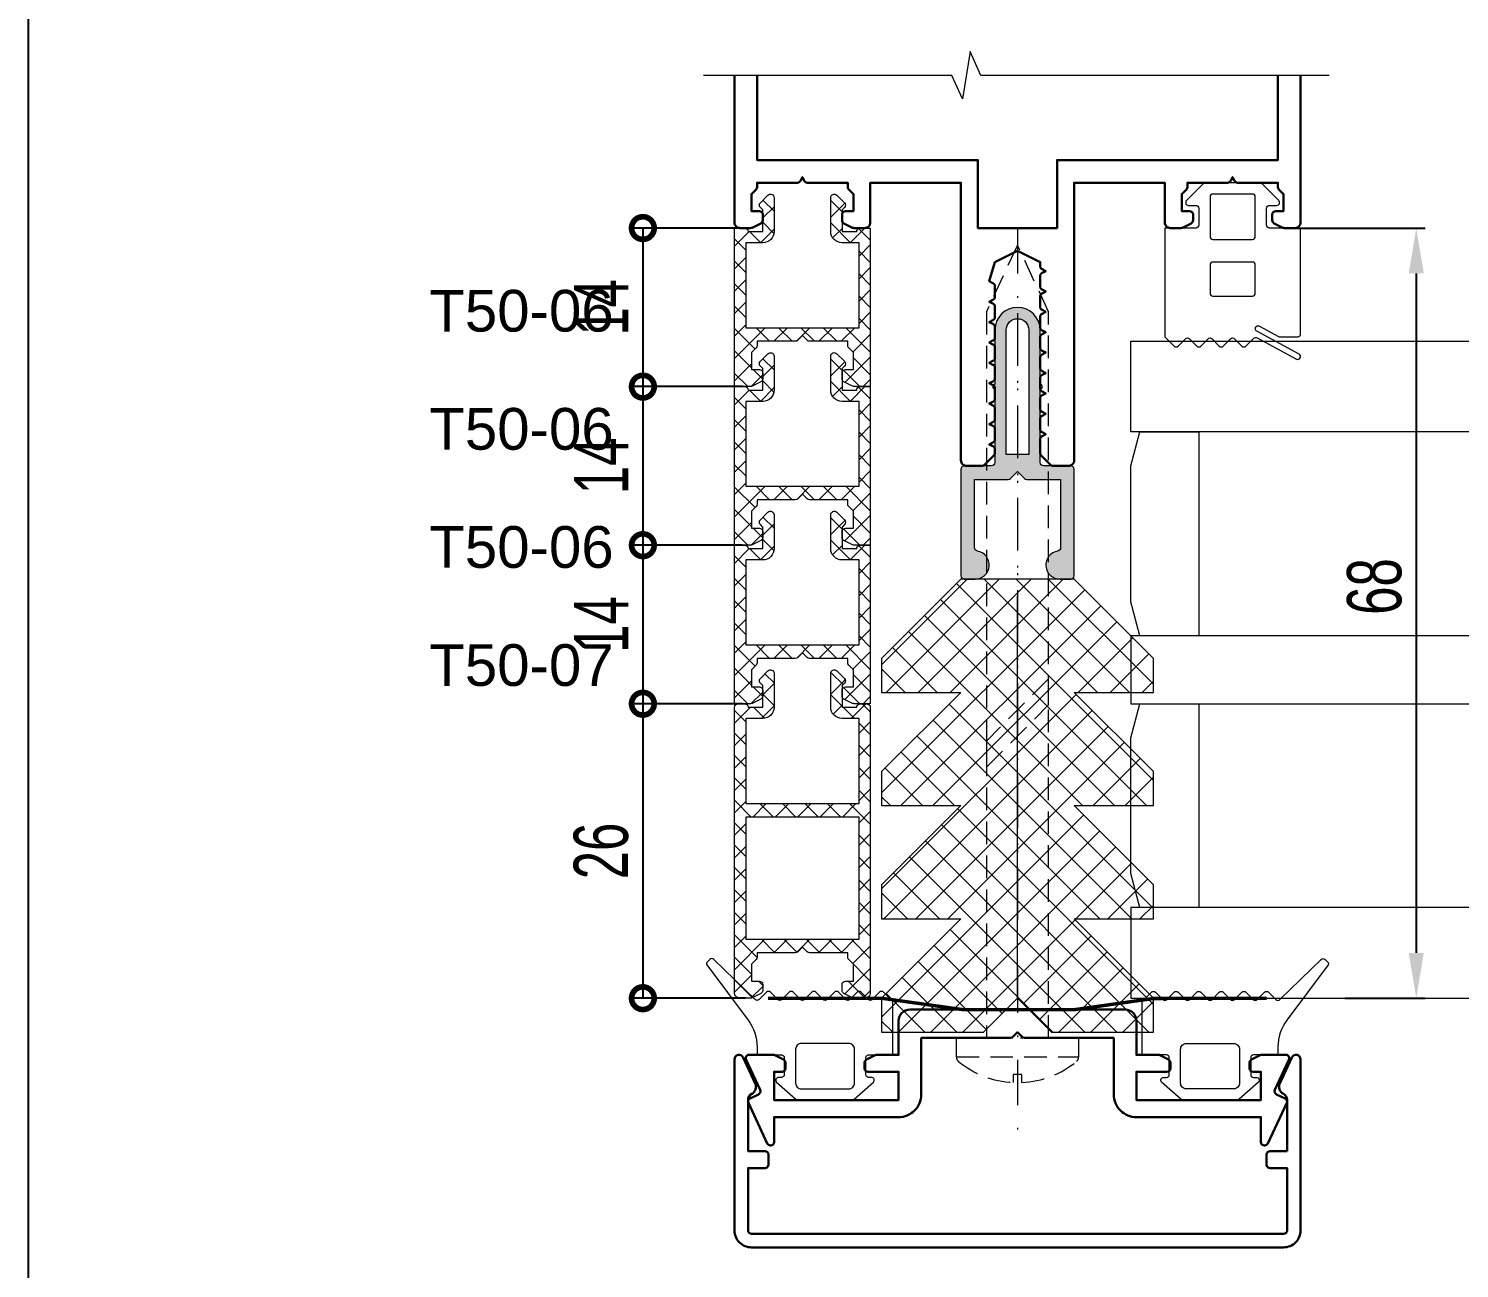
# Model space of a CAD drawing. Extents: x -37 to 8820, y -336 to 478.
# Drawn here: x 6320 to 6399, y 47.5 to 115.9 of the extents above; entities that cross this region are included whole.
import ezdxf

# ---------------------------------------------------------------- set-up
doc = ezdxf.new("R2010")
doc.units = 0
doc.header["$LTSCALE"] = 5
doc.linetypes.add('DASHDOT', pattern=[1, 0.5, -0.25, 0, -0.25])
doc.linetypes.add('HIDDEN', pattern=[0.375, 0.25, -0.125])
doc.layers.get('0').update_dxf_attribs({"linetype": 'CONTINUOUS', "lineweight": 30})
doc.layers.get('DEFPOINTS').update_dxf_attribs({"linetype": 'CONTINUOUS'})
for name, color, linetype, lineweight in [('1', 6, 'DASHDOT', 13), ('2', 3, 'HIDDEN', 13), ('Dimentions', 5, 'CONTINUOUS', 15), ('Glass', 5, 'CONTINUOUS', 20), ('Герлен', 7, 'CONTINUOUS', 60), ('Зигзаг', 1, 'CONTINUOUS', 15), ('Текстовый', 7, 'CONTINUOUS', 9), ('Уплотнители', 1, 'CONTINUOUS', 20), ('Штриховка', 1, 'CONTINUOUS', 5)]:
    doc.layers.add(name, color=color, linetype=linetype, lineweight=lineweight)
doc.layers.add('Скрытые', color=14, linetype='CONTINUOUS', plot=False)
doc.styles.add('3', font='RUSS.SHX', dxfattribs={"width": 0.7, "height": 3})
doc.styles.add('Каталожный', font='arial.ttf', dxfattribs={"height": 2.5})
doc.dimstyles.new('MX1_6', dxfattribs={"dimtxt": 3, "dimasz": 2.5, "dimexe": 0.5, "dimexo": 0, "dimgap": 0.8, "dimtad": 1, "dimlfac": 1.6, "dimdsep": 46, "dimtxsty": '3', "dimcen": 0, "dimclrd": 256, "dimclre": 256, "dimclrt": 256, "dimaunit": 1, "dimadec": 0, "dimazin": 0, "dimtfac": 1, "dimtmove": 0, "dimatfit": 1, "dimfxl": 1, "dimtvp": 1, "dimtolj": 1, "dimtzin": 0, "dimarcsym": 0})

# ---------------------------------------------------------------- blocks, each defined once
blk = doc.blocks.new('_DotSmall')
at = {"color": 0, "linetype": 'ByBlock', "const_width": 0.5}
blk.add_lwpolyline([(-0.0625, 0, 1), (0.0625, 0, 1)], format="xyb", close=True, dxfattribs=at)
blk = doc.blocks.new('*D169')
at = {"layer": 'DEFPOINTS', "color": 0, "linetype": 'Continuous', "transparency": 16777216}
for p in [(6359.337, 104.888), (6353.907, 96.138), (6359.408, 96.138)]:
    blk.add_point(p, dxfattribs=at)
at = {"layer": 'Dimentions', "linetype": 'Continuous', "lineweight": -2, "transparency": 16777216}
for p, q in [((6359.337, 104.888), (6353.407, 104.888)), ((6353.907, 104.888), (6353.907, 96.138)), ((6359.408, 96.138), (6353.407, 96.138))]:
    blk.add_line(p, q, dxfattribs=at)
at = {"layer": 'Dimentions', "linetype": 'Continuous', "lineweight": -2, "transparency": 16777216, "xscale": 2.5, "yscale": 2.5, "zscale": 2.5}
for p, rotation in [((6353.907, 104.888), 90), ((6353.907, 96.138), 270)]:
    blk.add_blockref('_DotSmall', p, dxfattribs=dict(at, rotation=rotation))
at = {"layer": 'Dimentions', "linetype": 'Continuous', "transparency": 16777216, "insert": (6351.607, 100.513), "char_height": 3, "attachment_point": 5, "rotation": 90, "style": '3'}
blk.add_mtext('\\A1;14', dxfattribs=at)
blk = doc.blocks.new('*D1169')
at = {"layer": 'DEFPOINTS', "color": 0, "transparency": 16777216}
for p in [(6389.609, 104.888), (6392.655, 62.388), (6396.595, 62.388)]:
    blk.add_point(p, dxfattribs=at)
at = {"layer": 'Dimentions', "lineweight": -2, "transparency": 16777216}
for p, q in [((6389.609, 104.888), (6397.095, 104.888)), ((6396.595, 102.388), (6396.595, 64.888)), ((6392.655, 62.388), (6397.095, 62.388))]:
    blk.add_line(p, q, dxfattribs=at)
at = {"layer": 'Dimentions', "transparency": 16777216}
for points in [[(6396.179, 102.388), (6397.012, 102.388), (6396.595, 104.888)], [(6396.179, 64.888), (6397.012, 64.888), (6396.595, 62.388)]]:
    blk.add_solid(points, dxfattribs=at)
at = {"layer": 'Dimentions', "transparency": 16777216, "insert": (6394.295, 85.107), "char_height": 3, "attachment_point": 5, "rotation": 90, "style": '3'}
blk.add_mtext('\\A1;68', dxfattribs=at)
blk = doc.blocks.new('*D1174')
at = {"layer": 'DEFPOINTS', "color": 0, "linetype": 'Continuous', "transparency": 16777216}
for p in [(6359.337, 96.138), (6353.907, 87.388), (6359.408, 87.388)]:
    blk.add_point(p, dxfattribs=at)
at = {"layer": 'Dimentions', "linetype": 'Continuous', "lineweight": -2, "transparency": 16777216}
for p, q in [((6359.337, 96.138), (6353.407, 96.138)), ((6353.907, 96.138), (6353.907, 87.388)), ((6359.408, 87.388), (6353.407, 87.388))]:
    blk.add_line(p, q, dxfattribs=at)
at = {"layer": 'Dimentions', "linetype": 'Continuous', "lineweight": -2, "transparency": 16777216, "xscale": 2.5, "yscale": 2.5, "zscale": 2.5}
for p, rotation in [((6353.907, 96.138), 90), ((6353.907, 87.388), 270)]:
    blk.add_blockref('_DotSmall', p, dxfattribs=dict(at, rotation=rotation))
at = {"layer": 'Dimentions', "linetype": 'Continuous', "transparency": 16777216, "insert": (6351.607, 91.763), "char_height": 3, "attachment_point": 5, "rotation": 90, "style": '3'}
blk.add_mtext('\\A1;14', dxfattribs=at)
blk = doc.blocks.new('*D1175')
at = {"layer": 'DEFPOINTS', "color": 0, "linetype": 'Continuous', "transparency": 16777216}
for p in [(6359.337, 87.388), (6353.907, 78.638), (6359.408, 78.638)]:
    blk.add_point(p, dxfattribs=at)
at = {"layer": 'Dimentions', "linetype": 'Continuous', "lineweight": -2, "transparency": 16777216}
for p, q in [((6359.337, 87.388), (6353.407, 87.388)), ((6353.907, 87.388), (6353.907, 78.638)), ((6359.408, 78.638), (6353.407, 78.638))]:
    blk.add_line(p, q, dxfattribs=at)
at = {"layer": 'Dimentions', "linetype": 'Continuous', "lineweight": -2, "transparency": 16777216, "xscale": 2.5, "yscale": 2.5, "zscale": 2.5}
for p, rotation in [((6353.907, 87.388), 90), ((6353.907, 78.638), 270)]:
    blk.add_blockref('_DotSmall', p, dxfattribs=dict(at, rotation=rotation))
at = {"layer": 'Dimentions', "linetype": 'Continuous', "transparency": 16777216, "insert": (6351.607, 83.013), "char_height": 3, "attachment_point": 5, "rotation": 90, "style": '3'}
blk.add_mtext('\\A1;14', dxfattribs=at)
blk = doc.blocks.new('*D1176')
at = {"layer": 'DEFPOINTS', "color": 0, "linetype": 'Continuous', "transparency": 16777216}
for p in [(6359.337, 78.638), (6353.907, 62.388), (6359.564, 62.388)]:
    blk.add_point(p, dxfattribs=at)
at = {"layer": 'Dimentions', "linetype": 'Continuous', "lineweight": -2, "transparency": 16777216}
for p, q in [((6359.337, 78.638), (6353.407, 78.638)), ((6353.907, 78.638), (6353.907, 62.388)), ((6359.564, 62.388), (6353.407, 62.388))]:
    blk.add_line(p, q, dxfattribs=at)
at = {"layer": 'Dimentions', "linetype": 'Continuous', "lineweight": -2, "transparency": 16777216, "xscale": 2.5, "yscale": 2.5, "zscale": 2.5}
for p, rotation in [((6353.907, 78.638), 90), ((6353.907, 62.388), 270)]:
    blk.add_blockref('_DotSmall', p, dxfattribs=dict(at, rotation=rotation))
at = {"layer": 'Dimentions', "linetype": 'Continuous', "transparency": 16777216, "insert": (6351.607, 70.513), "char_height": 3, "attachment_point": 5, "rotation": 90, "style": '3'}
blk.add_mtext('\\A1;26', dxfattribs=at)

msp = doc.modelspace()

# ---------------------------------------------------------------- hatches: boundary and pattern name
at = {"layer": 'Штриховка', "lineweight": 5}
h = msp.add_hatch(dxfattribs=at)
h.set_pattern_fill('ANSI37', color=256, scale=7, style=0)
h.set_pattern_definition([(45, (8756.0823, 7236.6728), (-0.61871843, 0.61871843), []), (135, (8756.0823, 7236.6728), (-0.61871843, -0.61871843), [])])
edge = h.paths.add_edge_path()
edge.add_line((6362.7115, 98.9504), (6362.454, 98.6928))
edge.add_arc((6362.3214, 98.8254), 0.1875, 270, 315, ccw=False)
edge.add_line((6362.3214, 98.6379), (6360.2115, 98.6379))
edge.add_line((6360.2115, 98.6379), (6360.2115, 98.4031))
edge.add_arc((6360.024, 98.4031), 0.1875, -45, 0, ccw=False)
edge.add_line((6360.1566, 98.2705), (6359.899, 98.0129))
edge.add_line((6359.899, 98.0129), (6359.899, 97.0754))
edge.add_line((6359.899, 97.0754), (6360.3365, 97.0754))
edge.add_arc((6360.3365, 96.8879), 0.1875, 0, 90, ccw=False)
edge.add_line((6360.524, 96.8879), (6360.524, 96.5663))
edge.add_arc((6360.3365, 96.5663), 0.1875, 296.565051, 360, ccw=False)
edge.add_line((6360.4204, 96.3986), (6359.9386, 96.1577))
edge.add_arc((6359.8548, 96.3254), 0.1875, 270, 296.565051, ccw=False)
edge.add_line((6359.8548, 96.1379), (6358.9615, 96.1379))
edge.add_line((6358.9615, 96.1379), (6358.9615, 104.8879))
edge.add_line((6358.9615, 104.8879), (6359.524, 104.8879))
edge.add_arc((6359.524, 104.7004), 0.1875, 0, 90, ccw=False)
edge.add_line((6359.7115, 104.7004), (6360.524, 104.7004))
edge.add_line((6360.524, 104.7004), (6360.524, 105.8879))
edge.add_line((6360.524, 105.8879), (6360.3915, 106.0205))
edge.add_arc((6360.524, 106.1531), 0.1875, 135, 225, ccw=False)
edge.add_line((6360.3915, 106.2857), (6360.8107, 106.7049))
edge.add_arc((6360.9508, 106.5647), 0.1982, 0, 135, ccw=False)
edge.add_line((6361.149, 106.5647), (6361.149, 104.7004))
edge.add_arc((6360.524, 104.7004), 0.625, -90, 0, ccw=False)
edge.add_line((6360.524, 104.0754), (6359.5865, 104.0754))
edge.add_line((6359.5865, 104.0754), (6359.5865, 99.3879))
edge.add_line((6359.5865, 99.3879), (6365.8365, 99.3879))
edge.add_line((6365.8365, 99.3879), (6365.8365, 104.0754))
edge.add_line((6365.8365, 104.0754), (6364.899, 104.0754))
edge.add_arc((6364.899, 104.7004), 0.625, 180, 270, ccw=False)
edge.add_line((6364.274, 104.7004), (6364.274, 106.5647))
edge.add_arc((6364.4723, 106.5647), 0.1982, 45, 180, ccw=False)
edge.add_line((6364.6124, 106.7049), (6365.0316, 106.2857))
edge.add_arc((6364.899, 106.1531), 0.1875, -45, 45, ccw=False)
edge.add_line((6365.0316, 106.0205), (6364.899, 105.8879))
edge.add_line((6364.899, 105.8879), (6364.899, 104.7004))
edge.add_line((6364.899, 104.7004), (6365.7115, 104.7004))
edge.add_arc((6365.899, 104.7004), 0.1875, 90, 180, ccw=False)
edge.add_line((6365.899, 104.8879), (6366.4615, 104.8879))
edge.add_line((6366.4615, 104.8879), (6366.4615, 96.1379))
edge.add_line((6366.4615, 96.1379), (6365.5683, 96.1379))
edge.add_arc((6365.5683, 96.3254), 0.1875, 243.434949, 270, ccw=False)
edge.add_line((6365.4845, 96.1577), (6365.0027, 96.3986))
edge.add_arc((6365.0865, 96.5663), 0.1875, 180, 243.434949, ccw=False)
edge.add_line((6364.899, 96.5663), (6364.899, 96.8879))
edge.add_arc((6365.0865, 96.8879), 0.1875, 90, 180, ccw=False)
edge.add_line((6365.0865, 97.0754), (6365.524, 97.0754))
edge.add_line((6365.524, 97.0754), (6365.524, 98.0129))
edge.add_line((6365.524, 98.0129), (6365.2665, 98.2705))
edge.add_arc((6365.399, 98.4031), 0.1875, 180, 225, ccw=False)
edge.add_line((6365.2115, 98.4031), (6365.2115, 98.6379))
edge.add_line((6365.2115, 98.6379), (6363.1017, 98.6379))
edge.add_arc((6363.1017, 98.8254), 0.1875, 225, 270, ccw=False)
edge.add_line((6362.9691, 98.6928), (6362.7115, 98.9504))
at = {"layer": 'Штриховка'}
h = msp.add_hatch(color=256, dxfattribs=at)
edge = h.paths.add_edge_path(flags=16)
edge.add_line((6373.9615, 92.3879), (6373.9615, 99.2629))
edge.add_arc((6374.5865, 99.2629), 0.625, 0, 180, ccw=False)
edge.add_line((6375.2115, 99.2629), (6375.2115, 92.3879))
edge.add_line((6375.2115, 92.3879), (6373.9615, 92.3879))
edge = h.paths.add_edge_path()
edge.add_arc((6376.9303, 86.2942), 0.7813, 99.281799, 270)
edge.add_line((6376.9303, 85.5129), (6377.524, 85.5129))
edge.add_arc((6377.524, 85.7004), 0.1875, 270, 360)
edge.add_line((6377.7115, 85.7004), (6377.7115, 91.5754))
edge.add_arc((6377.524, 91.5754), 0.1875, 0, 90)
edge.add_line((6377.524, 91.7629), (6376.024, 91.7629))
edge.add_arc((6376.024, 91.9504), 0.1875, 180, 270, ccw=False)
edge.add_line((6375.8365, 91.9504), (6375.8365, 96.0129))
edge.add_arc((6375.8365, 96.1379), 0.125, 270, 450)
edge.add_line((6375.8365, 96.2629), (6375.8365, 99.2629))
edge.add_arc((6374.5865, 99.2629), 1.25, 0, 180)
edge.add_line((6373.3365, 99.2629), (6373.3365, 96.2629))
edge.add_arc((6373.3365, 96.1379), 0.125, 90, 270)
edge.add_line((6373.3365, 96.0129), (6373.3365, 91.9504))
edge.add_arc((6373.149, 91.9504), 0.1875, -90, 0, ccw=False)
edge.add_line((6373.149, 91.7629), (6371.649, 91.7629))
edge.add_arc((6371.649, 91.5754), 0.1875, 90, 180)
edge.add_line((6371.4615, 91.5754), (6371.4615, 85.7004))
edge.add_arc((6371.649, 85.7004), 0.1875, 180, 270)
edge.add_line((6371.649, 85.5129), (6372.2428, 85.5129))
edge.add_arc((6372.2428, 86.2942), 0.7812, 270, 440.718201)
edge.add_arc((6372.399, 87.2502), 0.1875, 180, 260.718201, ccw=False)
edge.add_line((6372.2115, 87.2502), (6372.2115, 91.0129))
edge.add_line((6372.2115, 91.0129), (6374.0714, 91.0129))
edge.add_arc((6374.0714, 91.2004), 0.1875, 270, 315)
edge.add_line((6374.204, 91.0678), (6374.5865, 91.4504))
edge.add_line((6374.5865, 91.4504), (6374.9691, 91.0678))
edge.add_arc((6375.1017, 91.2004), 0.1875, 225, 270)
edge.add_line((6375.1017, 91.0129), (6376.9615, 91.0129))
edge.add_line((6376.9615, 91.0129), (6376.9615, 87.2502))
edge.add_arc((6376.774, 87.2502), 0.1875, 279.281799, 360, ccw=False)
at = {"layer": 'Штриховка', "lineweight": 5}
h = msp.add_hatch(dxfattribs=at)
h.set_pattern_fill('ANSI37', color=256, scale=7, style=0)
h.set_pattern_definition([(45, (8756.0823, 7227.9228), (-0.61871843, 0.61871843), []), (135, (8756.0823, 7227.9228), (-0.61871843, -0.61871843), [])])
edge = h.paths.add_edge_path()
edge.add_line((6362.7115, 90.2004), (6362.454, 89.9428))
edge.add_arc((6362.3214, 90.0754), 0.1875, 270, 315, ccw=False)
edge.add_line((6362.3214, 89.8879), (6360.2115, 89.8879))
edge.add_line((6360.2115, 89.8879), (6360.2115, 89.6531))
edge.add_arc((6360.024, 89.6531), 0.1875, -45, 0, ccw=False)
edge.add_line((6360.1566, 89.5205), (6359.899, 89.2629))
edge.add_line((6359.899, 89.2629), (6359.899, 88.3254))
edge.add_line((6359.899, 88.3254), (6360.3365, 88.3254))
edge.add_arc((6360.3365, 88.1379), 0.1875, 0, 90, ccw=False)
edge.add_line((6360.524, 88.1379), (6360.524, 87.8163))
edge.add_arc((6360.3365, 87.8163), 0.1875, 296.565051, 360, ccw=False)
edge.add_line((6360.4204, 87.6486), (6359.9386, 87.4077))
edge.add_arc((6359.8548, 87.5754), 0.1875, 270, 296.565051, ccw=False)
edge.add_line((6359.8548, 87.3879), (6358.9615, 87.3879))
edge.add_line((6358.9615, 87.3879), (6358.9615, 96.1379))
edge.add_line((6358.9615, 96.1379), (6359.524, 96.1379))
edge.add_arc((6359.524, 95.9504), 0.1875, 0, 90, ccw=False)
edge.add_line((6359.7115, 95.9504), (6360.524, 95.9504))
edge.add_line((6360.524, 95.9504), (6360.524, 97.1379))
edge.add_line((6360.524, 97.1379), (6360.3915, 97.2705))
edge.add_arc((6360.524, 97.4031), 0.1875, 135, 225, ccw=False)
edge.add_line((6360.3915, 97.5357), (6360.8107, 97.9549))
edge.add_arc((6360.9508, 97.8147), 0.1982, 0, 135, ccw=False)
edge.add_line((6361.149, 97.8147), (6361.149, 95.9504))
edge.add_arc((6360.524, 95.9504), 0.625, -90, 0, ccw=False)
edge.add_line((6360.524, 95.3254), (6359.5865, 95.3254))
edge.add_line((6359.5865, 95.3254), (6359.5865, 90.6379))
edge.add_line((6359.5865, 90.6379), (6365.8365, 90.6379))
edge.add_line((6365.8365, 90.6379), (6365.8365, 95.3254))
edge.add_line((6365.8365, 95.3254), (6364.899, 95.3254))
edge.add_arc((6364.899, 95.9504), 0.625, 180, 270, ccw=False)
edge.add_line((6364.274, 95.9504), (6364.274, 97.8147))
edge.add_arc((6364.4723, 97.8147), 0.1982, 45, 180, ccw=False)
edge.add_line((6364.6124, 97.9549), (6365.0316, 97.5357))
edge.add_arc((6364.899, 97.4031), 0.1875, -45, 45, ccw=False)
edge.add_line((6365.0316, 97.2705), (6364.899, 97.1379))
edge.add_line((6364.899, 97.1379), (6364.899, 95.9504))
edge.add_line((6364.899, 95.9504), (6365.7115, 95.9504))
edge.add_arc((6365.899, 95.9504), 0.1875, 90, 180, ccw=False)
edge.add_line((6365.899, 96.1379), (6366.4615, 96.1379))
edge.add_line((6366.4615, 96.1379), (6366.4615, 87.3879))
edge.add_line((6366.4615, 87.3879), (6365.5683, 87.3879))
edge.add_arc((6365.5683, 87.5754), 0.1875, 243.434949, 270, ccw=False)
edge.add_line((6365.4845, 87.4077), (6365.0027, 87.6486))
edge.add_arc((6365.0865, 87.8163), 0.1875, 180, 243.434949, ccw=False)
edge.add_line((6364.899, 87.8163), (6364.899, 88.1379))
edge.add_arc((6365.0865, 88.1379), 0.1875, 90, 180, ccw=False)
edge.add_line((6365.0865, 88.3254), (6365.524, 88.3254))
edge.add_line((6365.524, 88.3254), (6365.524, 89.2629))
edge.add_line((6365.524, 89.2629), (6365.2665, 89.5205))
edge.add_arc((6365.399, 89.6531), 0.1875, 180, 225, ccw=False)
edge.add_line((6365.2115, 89.6531), (6365.2115, 89.8879))
edge.add_line((6365.2115, 89.8879), (6363.1017, 89.8879))
edge.add_arc((6363.1017, 90.0754), 0.1875, 225, 270, ccw=False)
edge.add_line((6362.9691, 89.9428), (6362.7115, 90.2004))
h = msp.add_hatch(dxfattribs=at)
h.set_pattern_fill('ANSI37', color=256, scale=7, style=0)
h.set_pattern_definition([(45, (8756.0823, 7219.1728), (-0.61871843, 0.61871843), []), (135, (8756.0823, 7219.1728), (-0.61871843, -0.61871843), [])])
edge = h.paths.add_edge_path()
edge.add_line((6362.7115, 81.4504), (6362.454, 81.1928))
edge.add_arc((6362.3214, 81.3254), 0.1875, 270, 315, ccw=False)
edge.add_line((6362.3214, 81.1379), (6360.2115, 81.1379))
edge.add_line((6360.2115, 81.1379), (6360.2115, 80.9031))
edge.add_arc((6360.024, 80.9031), 0.1875, -45, 0, ccw=False)
edge.add_line((6360.1566, 80.7705), (6359.899, 80.5129))
edge.add_line((6359.899, 80.5129), (6359.899, 79.5754))
edge.add_line((6359.899, 79.5754), (6360.3365, 79.5754))
edge.add_arc((6360.3365, 79.3879), 0.1875, 0, 90, ccw=False)
edge.add_line((6360.524, 79.3879), (6360.524, 79.0663))
edge.add_arc((6360.3365, 79.0663), 0.1875, 296.565051, 360, ccw=False)
edge.add_line((6360.4204, 78.8986), (6359.9386, 78.6577))
edge.add_arc((6359.8548, 78.8254), 0.1875, 270, 296.565051, ccw=False)
edge.add_line((6359.8548, 78.6379), (6358.9615, 78.6379))
edge.add_line((6358.9615, 78.6379), (6358.9615, 87.3879))
edge.add_line((6358.9615, 87.3879), (6359.524, 87.3879))
edge.add_arc((6359.524, 87.2004), 0.1875, 0, 90, ccw=False)
edge.add_line((6359.7115, 87.2004), (6360.524, 87.2004))
edge.add_line((6360.524, 87.2004), (6360.524, 88.3879))
edge.add_line((6360.524, 88.3879), (6360.3915, 88.5205))
edge.add_arc((6360.524, 88.6531), 0.1875, 135, 225, ccw=False)
edge.add_line((6360.3915, 88.7857), (6360.8107, 89.2049))
edge.add_arc((6360.9508, 89.0647), 0.1982, 0, 135, ccw=False)
edge.add_line((6361.149, 89.0647), (6361.149, 87.2004))
edge.add_arc((6360.524, 87.2004), 0.625, -90, 0, ccw=False)
edge.add_line((6360.524, 86.5754), (6359.5865, 86.5754))
edge.add_line((6359.5865, 86.5754), (6359.5865, 81.8879))
edge.add_line((6359.5865, 81.8879), (6365.8365, 81.8879))
edge.add_line((6365.8365, 81.8879), (6365.8365, 86.5754))
edge.add_line((6365.8365, 86.5754), (6364.899, 86.5754))
edge.add_arc((6364.899, 87.2004), 0.625, 180, 270, ccw=False)
edge.add_line((6364.274, 87.2004), (6364.274, 89.0647))
edge.add_arc((6364.4723, 89.0647), 0.1982, 45, 180, ccw=False)
edge.add_line((6364.6124, 89.2049), (6365.0316, 88.7857))
edge.add_arc((6364.899, 88.6531), 0.1875, -45, 45, ccw=False)
edge.add_line((6365.0316, 88.5205), (6364.899, 88.3879))
edge.add_line((6364.899, 88.3879), (6364.899, 87.2004))
edge.add_line((6364.899, 87.2004), (6365.7115, 87.2004))
edge.add_arc((6365.899, 87.2004), 0.1875, 90, 180, ccw=False)
edge.add_line((6365.899, 87.3879), (6366.4615, 87.3879))
edge.add_line((6366.4615, 87.3879), (6366.4615, 78.6379))
edge.add_line((6366.4615, 78.6379), (6365.5683, 78.6379))
edge.add_arc((6365.5683, 78.8254), 0.1875, 243.434949, 270, ccw=False)
edge.add_line((6365.4845, 78.6577), (6365.0027, 78.8986))
edge.add_arc((6365.0865, 79.0663), 0.1875, 180, 243.434949, ccw=False)
edge.add_line((6364.899, 79.0663), (6364.899, 79.3879))
edge.add_arc((6365.0865, 79.3879), 0.1875, 90, 180, ccw=False)
edge.add_line((6365.0865, 79.5754), (6365.524, 79.5754))
edge.add_line((6365.524, 79.5754), (6365.524, 80.5129))
edge.add_line((6365.524, 80.5129), (6365.2665, 80.7705))
edge.add_arc((6365.399, 80.9031), 0.1875, 180, 225, ccw=False)
edge.add_line((6365.2115, 80.9031), (6365.2115, 81.1379))
edge.add_line((6365.2115, 81.1379), (6363.1017, 81.1379))
edge.add_arc((6363.1017, 81.3254), 0.1875, 225, 270, ccw=False)
edge.add_line((6362.9691, 81.1928), (6362.7115, 81.4504))
h = msp.add_hatch(dxfattribs=at)
h.set_pattern_fill('NET', color=256, scale=10, angle=45, style=0)
h.set_pattern_definition([(45, (1298.7875, 2772.9886), (-0.88388348, 0.88388348), []), (135, (1298.7875, 2772.9886), (-0.88388348, -0.88388348), [])])
h.paths.add_polyline_path([(6376.4615, 60.5158), (6382.0865, 60.5158), (6382.0865, 62.3908), (6377.7115, 66.7658), (6382.0865, 66.7658), (6382.0865, 68.6408), (6377.7115, 73.0158), (6382.0865, 73.0158), (6382.0865, 74.8908), (6377.7115, 79.2658), (6382.0865, 79.2658), (6382.0865, 81.1408), (6377.7115, 85.5158), (6371.4615, 85.5158), (6367.0865, 81.1408), (6367.0865, 79.2658), (6371.4615, 79.2658), (6367.0865, 74.8908), (6367.0865, 73.0158), (6371.4615, 73.0158), (6367.0865, 68.6408), (6367.0865, 66.7658), (6371.4615, 66.7658), (6367.0865, 62.3908), (6367.0865, 60.5158), (6372.7115, 60.5158), (6374.5865, 62.3908)])
h = msp.add_hatch(dxfattribs=at)
h.set_pattern_fill('ANSI37', color=256, scale=7, style=0)
h.set_pattern_definition([(45, (8733.3299, 7202.45486), (-0.61871843, 0.61871843), []), (135, (8733.3299, 7202.45486), (-0.61871843, -0.61871843), [])])
h.paths.add_polyline_path([(6365.8365, 72.3879), (6359.5865, 72.3879), (6359.5865, 65.6379), (6365.8365, 65.6379)], flags=16)
edge = h.paths.add_edge_path()
edge.add_line((6365.8365, 73.1379), (6365.8365, 77.8254))
edge.add_line((6365.8365, 77.8254), (6364.899, 77.8254))
edge.add_arc((6364.899, 78.4504), 0.625, 180, 270, ccw=False)
edge.add_line((6364.274, 78.4504), (6364.274, 80.3147))
edge.add_arc((6364.4723, 80.3147), 0.1982, 45, 180, ccw=False)
edge.add_line((6364.6124, 80.4549), (6365.0316, 80.0357))
edge.add_arc((6364.899, 79.9031), 0.1875, -45, 45, ccw=False)
edge.add_line((6365.0316, 79.7705), (6364.899, 79.6379))
edge.add_line((6364.899, 79.6379), (6364.899, 78.4504))
edge.add_line((6364.899, 78.4504), (6365.7115, 78.4504))
edge.add_arc((6365.899, 78.4504), 0.1875, 90, 180, ccw=False)
edge.add_line((6365.899, 78.6379), (6366.274, 78.6379))
edge.add_arc((6366.274, 78.4504), 0.1875, 0, 90, ccw=False)
edge.add_line((6366.4615, 78.4504), (6366.4615, 62.7004))
edge.add_arc((6366.149, 62.7004), 0.3125, -90, 0, ccw=False)
edge.add_line((6366.149, 62.3879), (6365.5683, 62.3879))
edge.add_arc((6365.5683, 62.5754), 0.1875, 243.434949, 270, ccw=False)
edge.add_line((6365.4845, 62.4077), (6365.0027, 62.6486))
edge.add_arc((6365.0865, 62.8163), 0.1875, 180, 243.434949, ccw=False)
edge.add_line((6364.899, 62.8163), (6364.899, 63.1379))
edge.add_arc((6365.0865, 63.1379), 0.1875, 90, 180, ccw=False)
edge.add_line((6365.0865, 63.3254), (6365.524, 63.3254))
edge.add_line((6365.524, 63.3254), (6365.524, 64.2629))
edge.add_line((6365.524, 64.2629), (6365.2665, 64.5205))
edge.add_arc((6365.399, 64.6531), 0.1875, 180, 225, ccw=False)
edge.add_line((6365.2115, 64.6531), (6365.2115, 64.8879))
edge.add_line((6365.2115, 64.8879), (6363.1017, 64.8879))
edge.add_arc((6363.1017, 65.0754), 0.1875, 225, 270, ccw=False)
edge.add_line((6362.9691, 64.9428), (6362.7115, 65.2004))
edge.add_line((6362.7115, 65.2004), (6362.454, 64.9428))
edge.add_arc((6362.3214, 65.0754), 0.1875, 270, 315, ccw=False)
edge.add_line((6362.3214, 64.8879), (6360.2115, 64.8879))
edge.add_line((6360.2115, 64.8879), (6360.2115, 64.6531))
edge.add_arc((6360.024, 64.6531), 0.1875, -45, 0, ccw=False)
edge.add_line((6360.1566, 64.5205), (6359.899, 64.2629))
edge.add_line((6359.899, 64.2629), (6359.899, 63.3254))
edge.add_line((6359.899, 63.3254), (6360.3365, 63.3254))
edge.add_arc((6360.3365, 63.1379), 0.1875, 0, 90, ccw=False)
edge.add_line((6360.524, 63.1379), (6360.524, 62.8163))
edge.add_arc((6360.3365, 62.8163), 0.1875, -63.434949, 0, ccw=False)
edge.add_line((6360.4204, 62.6486), (6359.9386, 62.4077))
edge.add_arc((6359.8548, 62.5754), 0.1875, 270, 296.565051, ccw=False)
edge.add_line((6359.8548, 62.3879), (6359.274, 62.3879))
edge.add_arc((6359.274, 62.7004), 0.3125, 180, 270, ccw=False)
edge.add_line((6358.9615, 62.7004), (6358.9615, 78.4504))
edge.add_arc((6359.149, 78.4504), 0.1875, 90, 180, ccw=False)
edge.add_line((6359.149, 78.6379), (6359.524, 78.6379))
edge.add_arc((6359.524, 78.4504), 0.1875, 0, 90, ccw=False)
edge.add_line((6359.7115, 78.4504), (6360.524, 78.4504))
edge.add_line((6360.524, 78.4504), (6360.524, 79.6379))
edge.add_line((6360.524, 79.6379), (6360.3915, 79.7705))
edge.add_arc((6360.524, 79.9031), 0.1875, 135, 225, ccw=False)
edge.add_line((6360.3915, 80.0357), (6360.8107, 80.4549))
edge.add_arc((6360.9508, 80.3147), 0.1982, 0, 135, ccw=False)
edge.add_line((6361.149, 80.3147), (6361.149, 78.4504))
edge.add_arc((6360.524, 78.4504), 0.625, -90, 0, ccw=False)
edge.add_line((6360.524, 77.8254), (6359.5865, 77.8254))
edge.add_line((6359.5865, 77.8254), (6359.5865, 73.1379))
edge.add_line((6359.5865, 73.1379), (6365.8365, 73.1379))

# ---------------------------------------------------------------- linework, layer by layer
msp.add_lwpolyline([(6358.9615, 113.315), (6358.9615, 105.2004, 0.4142136), (6359.274, 104.8879), (6359.8548, 104.8879, 0.1164338), (6359.9386, 104.9077), (6360.4204, 105.1486, 0.284079), (6360.524, 105.3163), (6360.524, 105.6379, 0.4142136), (6360.3365, 105.8254), (6359.899, 105.8254), (6359.899, 106.7629), (6360.1566, 107.0205, 0.1989124), (6360.2115, 107.1531), (6360.2115, 107.3879), (6362.4394, 107.3879, 0.284079), (6362.6071, 107.4916), (6362.7115, 107.7004), (6362.816, 107.4916, 0.284079), (6362.9837, 107.3879), (6365.2115, 107.3879), (6365.2115, 107.1531, 0.1989124), (6365.2665, 107.0205), (6365.524, 106.7629), (6365.524, 105.8254), (6365.0865, 105.8254, 0.4142136), (6364.899, 105.6379), (6364.899, 105.3163, 0.284079), (6365.0027, 105.1486), (6365.4845, 104.9077, 0.1164338), (6365.5683, 104.8879), (6366.149, 104.8879, 0.4142136), (6366.4615, 105.2004), (6366.4615, 107.3879), (6371.4615, 107.3879), (6371.4615, 92.0754, 0.4142136), (6371.774, 91.7629), (6372.6339, 91.7629, 0.1989124), (6372.7665, 91.8178), (6373.2816, 92.333, 0.1989124), (6373.3365, 92.4656), (6373.3365, 92.6783, 0.284079), (6373.2329, 92.846), (6373.024, 92.9504), (6373.2329, 93.0548, 0.284079), (6373.3365, 93.2225), (6373.3365, 93.8033, 0.284079), (6373.2329, 93.971), (6373.024, 94.0754), (6373.2329, 94.1798, 0.284079), (6373.3365, 94.3475), (6373.3365, 94.9283, 0.284079), (6373.2329, 95.096), (6373.024, 95.2004), (6373.2329, 95.3048, 0.284079), (6373.3365, 95.4725), (6373.3365, 96.0533, 0.284079), (6373.2329, 96.221), (6373.024, 96.3254), (6373.2329, 96.4298, 0.284079), (6373.3365, 96.5975), (6373.3365, 97.1783, 0.284079), (6373.2329, 97.346), (6373.024, 97.4504), (6373.2329, 97.5548, 0.284079), (6373.3365, 97.7225), (6373.3365, 98.3033, 0.284079), (6373.2329, 98.471), (6373.024, 98.5754), (6373.2329, 98.6798, 0.284079), (6373.3365, 98.8475), (6373.3365, 99.4283, 0.284079), (6373.2329, 99.596), (6373.024, 99.7004), (6373.2329, 99.8048, 0.284079), (6373.3365, 99.9725), (6373.3365, 100.5533, 0.284079), (6373.2329, 100.721), (6373.024, 100.8254), (6373.2329, 100.9298, 0.284079), (6373.3365, 101.0975), (6373.3365, 101.6783, 0.284079), (6373.2329, 101.846), (6373.024, 101.9504), (6373.3365, 103.0129), (6374.5865, 103.6379), (6375.8365, 103.0129), (6375.8365, 102.785, 0.284079), (6375.9402, 102.6173), (6376.149, 102.5129), (6375.9402, 102.4085, 0.284079), (6375.8365, 102.2408), (6375.8365, 101.66, 0.284079), (6375.9402, 101.4923), (6376.149, 101.3879), (6375.9402, 101.2835, 0.284079), (6375.8365, 101.1158), (6375.8365, 100.535, 0.284079), (6375.9402, 100.3673), (6376.149, 100.2629), (6375.9402, 100.1585, 0.284079), (6375.8365, 99.9908), (6375.8365, 99.41, 0.284079), (6375.9402, 99.2423), (6376.149, 99.1379), (6375.9402, 99.0335, 0.284079), (6375.8365, 98.8658), (6375.8365, 98.285, 0.284079), (6375.9402, 98.1173), (6376.149, 98.0129), (6375.9402, 97.9085, 0.284079), (6375.8365, 97.7408), (6375.8365, 97.16, 0.284079), (6375.9402, 96.9923), (6376.149, 96.8879), (6375.9402, 96.7835, 0.284079), (6375.8365, 96.6158), (6375.8365, 96.035, 0.284079), (6375.9402, 95.8673), (6376.149, 95.7629), (6375.9402, 95.6585, 0.284079), (6375.8365, 95.4908), (6375.8365, 94.91, 0.284079), (6375.9402, 94.7423), (6376.149, 94.6379), (6375.9402, 94.5335, 0.284079), (6375.8365, 94.3658), (6375.8365, 93.785, 0.284079), (6375.9402, 93.6173), (6376.149, 93.5129), (6375.9402, 93.4085, 0.284079), (6375.8365, 93.2408), (6375.8365, 92.4656, 0.1989124), (6375.8915, 92.333), (6376.4066, 91.8178, 0.1989124), (6376.5392, 91.7629), (6377.399, 91.7629, 0.4142136), (6377.7115, 92.0754), (6377.7115, 107.3879), (6382.7115, 107.3879), (6382.7115, 105.2004, 0.4142136), (6383.024, 104.8879), (6383.6048, 104.8879, 0.1164338), (6383.6886, 104.9077), (6384.1704, 105.1486, 0.284079), (6384.274, 105.3163), (6384.274, 105.6379, 0.4142136), (6384.0865, 105.8254), (6383.649, 105.8254), (6383.649, 106.7629), (6383.9066, 107.0205, 0.1989124), (6383.9615, 107.1531), (6383.9615, 107.3879), (6386.1894, 107.3879, 0.284079), (6386.3571, 107.4916), (6386.4615, 107.7004), (6386.566, 107.4916, 0.284079), (6386.7337, 107.3879), (6388.9615, 107.3879), (6388.9615, 107.1531, 0.1989124), (6389.0165, 107.0205), (6389.274, 106.7629), (6389.274, 105.8254), (6388.8365, 105.8254, 0.4142136), (6388.649, 105.6379), (6388.649, 105.3163, 0.284079), (6388.7527, 105.1486), (6389.2345, 104.9077, 0.1164338), (6389.3183, 104.8879), (6389.899, 104.8879, 0.4142136), (6390.2115, 105.2004), (6390.2115, 113.315)], format="xyb")
msp.add_lwpolyline([(6360.2115, 113.315), (6360.2115, 108.6379), (6372.399, 108.6379), (6372.399, 104.8879), (6376.774, 104.8879), (6376.774, 108.6379), (6388.9615, 108.6379), (6388.9615, 113.315)])
for points in [[(6359.7291, 56.609, -0.4142136), (6359.8198, 56.8582), (6360.2916, 57.0782, 0.4142136), (6360.3823, 57.3273), (6359.6041, 58.9962, -0.5486188), (6359.774, 59.2629), (6361.1048, 59.2629, -0.1164338), (6361.1886, 59.2431), (6361.6704, 59.0022, -0.284079), (6361.774, 58.8345), (6361.774, 58.5129, -0.4142136), (6361.5865, 58.3254), (6361.149, 58.3254), (6361.149, 56.7629), (6368.024, 56.7629), (6368.024, 58.3254), (6366.3365, 58.3254, -0.4142136), (6366.149, 58.5129), (6366.149, 58.8345, -0.284079), (6366.2527, 59.0022), (6366.7345, 59.2431, -0.1164338), (6366.8183, 59.2629), (6368.024, 59.2629), (6368.024, 61.1379, -0.4142136), (6368.649, 61.7629), (6380.524, 61.7629, -0.4142136), (6381.149, 61.1379), (6381.149, 59.2629), (6382.3548, 59.2629, -0.1164338), (6382.4386, 59.2431), (6382.9204, 59.0022, -0.284079), (6383.024, 58.8345), (6383.024, 58.5129, -0.4142136), (6382.8365, 58.3254), (6381.149, 58.3254), (6381.149, 56.7629), (6388.024, 56.7629), (6388.024, 58.3254), (6387.5865, 58.3254, -0.4142136), (6387.399, 58.5129), (6387.399, 58.8345, -0.284079), (6387.5027, 59.0022), (6387.9845, 59.2431, -0.1164338), (6388.0683, 59.2629), (6389.399, 59.2629, -0.5486188), (6389.569, 58.9962), (6388.7908, 57.3273, 0.4142136), (6388.8815, 57.0782), (6389.3533, 56.8582, -0.4142136), (6389.444, 56.609), (6388.4005, 54.3712, -0.2914734), (6388.2305, 54.2629), (6388.2115, 54.2629, -0.4142136), (6388.024, 54.4504), (6388.024, 55.8254), (6381.149, 55.8254, -0.4142136), (6379.899, 57.0754), (6379.899, 60.2004), (6374.9767, 60.2004, -0.1989124), (6374.8441, 60.2553), (6374.5865, 60.5129), (6374.329, 60.2553, -0.1989124), (6374.1964, 60.2004), (6369.274, 60.2004), (6369.274, 57.0754, -0.4142136), (6368.024, 55.8254), (6361.149, 55.8254), (6361.149, 54.4504, -0.4142136), (6360.9615, 54.2629), (6360.9426, 54.2629, -0.2914734), (6360.7726, 54.3712)], [(6389.4615, 53.9504), (6389.4615, 56.7762, 0.2797393), (6389.2596, 57.1089, -0.4015594), (6389.065, 57.6819), (6389.735, 59.1186, -0.8025849), (6390.2115, 59.0129), (6390.2115, 49.5754, -0.4142136), (6389.274, 48.6379), (6359.899, 48.6379, -0.4142136), (6358.9615, 49.5754), (6358.9615, 59.0129, -0.8025849), (6359.4381, 59.1186), (6360.1081, 57.6819, -0.4015594), (6359.9135, 57.1089, 0.2797393), (6359.7115, 56.7762), (6359.7115, 53.9504), (6360.649, 53.9504, -0.4142136), (6360.8365, 53.7629), (6360.8365, 53.2004, -0.4142136), (6360.649, 53.0129), (6359.7115, 53.0129), (6359.7115, 49.5754, 0.4142136), (6359.899, 49.3879), (6389.274, 49.3879, 0.4142136), (6389.4615, 49.5754), (6389.4615, 53.0129), (6388.524, 53.0129, -0.4142136), (6388.3365, 53.2004), (6388.3365, 53.7629, -0.4142136), (6388.524, 53.9504)]]:
    msp.add_lwpolyline(points, format="xyb", close=True)
at = {"layer": '1'}
for p, q in [((6374.5865, 104.8879), (6374.5865, 54.8879)), ((6374.5865, 100.2004), (6374.5865, 68.9504))]:
    msp.add_line(p, q, dxfattribs=at)
at = {"layer": '2'}
msp.add_line((6371.2116, 59.1444), (6377.9616, 59.1444), dxfattribs=at)
for points in [[(6376.3054, 60.2004), (6376.3054, 100.2645), (6374.5866, 103.9504), (6372.8679, 100.2645), (6372.8679, 60.2004)], [(6372.8679, 75.1413), (6376.3054, 78.5788), (6376.3054, 80.0111), (6372.8679, 76.5736)]]:
    msp.add_lwpolyline(points, close=True, dxfattribs=at)
msp.add_lwpolyline([(6374.341, 57.7376, -0.1618489), (6371.3253, 58.9033, -0.2238875), (6371.2116, 59.1444), (6371.2116, 60.2004), (6377.9616, 60.2004), (6377.9616, 59.1444, -0.2238875), (6377.848, 58.9033, -0.1618489), (6374.8323, 57.7376), (6374.8323, 58.1752), (6374.341, 58.1752)], format="xyb", close=True, dxfattribs=at)
at = {"layer": 'Glass'}
for points in [[(6422.0914, 93.6379), (6380.8365, 93.6379), (6380.8365, 98.6379), (6422.0914, 98.6379)], [(6381.3388, 93.6379), (6384.5864, 93.6379), (6384.5864, 82.3879), (6381.3388, 82.3879), (6380.8364, 84.2629), (6380.8364, 91.7629)], [(6422.0914, 82.3879), (6380.8364, 82.3879), (6380.8364, 78.6379), (6422.0914, 78.6379)], [(6381.3388, 78.6379), (6384.5864, 78.6379), (6384.5864, 67.3879), (6381.3388, 67.3879), (6380.8364, 69.2629), (6380.8364, 76.7629)], [(6422.0914, 67.3879), (6380.8365, 67.3879), (6380.8365, 62.3879), (6422.0914, 62.3879)]]:
    msp.add_lwpolyline(points, close=True, dxfattribs=at)
at = {"layer": 'Герлен', "ltscale": 2, "const_width": 0.1875}
msp.add_lwpolyline([(6360.8164, 62.3879), (6367.0865, 62.3879), (6371.5285, 61.7629), (6377.7785, 61.7629), (6382.0865, 62.3727), (6388.3337, 62.3879)], dxfattribs=at)
at = {"layer": 'Зигзаг'}
msp.add_lwpolyline([(6391.7924, 113.315), (6372.5621, 113.315), (6371.9812, 114.6329), (6371.5456, 112.0202), (6370.9631, 113.315), (6357.2443, 113.315)], dxfattribs=at)
at = {"layer": 'Скрытые', "linetype": 'Continuous'}
msp.add_lwpolyline([(6320, 10), (6320, 287), (6485, 287), (6485, 10)], close=True, dxfattribs=at)
at = {"layer": 'Уплотнители'}
msp.add_line((6374.5865, 62.3908), (6374.5865, 84.5783), dxfattribs=at)
for points in [[(6362.7115, 98.9504), (6362.454, 98.6928, -0.1989124), (6362.3214, 98.6379), (6360.2115, 98.6379), (6360.2115, 98.4031, -0.1989124), (6360.1566, 98.2705), (6359.899, 98.0129), (6359.899, 97.0754), (6360.3365, 97.0754, -0.4142136), (6360.524, 96.8879), (6360.524, 96.5663, -0.284079), (6360.4204, 96.3986), (6359.9386, 96.1577, -0.1164338), (6359.8548, 96.1379), (6358.9615, 96.1379), (6358.9615, 104.8879), (6359.524, 104.8879, -0.4142136), (6359.7115, 104.7004), (6360.524, 104.7004), (6360.524, 105.8879), (6360.3915, 106.0205, -0.4142136), (6360.3915, 106.2857), (6360.8107, 106.7049, -0.6681786), (6361.149, 106.5647), (6361.149, 104.7004, -0.4142136), (6360.524, 104.0754), (6359.5865, 104.0754), (6359.5865, 99.3879), (6365.8365, 99.3879), (6365.8365, 104.0754), (6364.899, 104.0754, -0.4142136), (6364.274, 104.7004), (6364.274, 106.5647, -0.6681786), (6364.6124, 106.7049), (6365.0316, 106.2857, -0.4142136), (6365.0316, 106.0205), (6364.899, 105.8879), (6364.899, 104.7004), (6365.7115, 104.7004, -0.4142136), (6365.899, 104.8879), (6366.4615, 104.8879), (6366.4615, 96.1379), (6365.5683, 96.1379, -0.1164338), (6365.4845, 96.1577), (6365.0027, 96.3986, -0.284079), (6364.899, 96.5663), (6364.899, 96.8879, -0.4142136), (6365.0865, 97.0754), (6365.524, 97.0754), (6365.524, 98.0129), (6365.2665, 98.2705, -0.1989124), (6365.2115, 98.4031), (6365.2115, 98.6379), (6363.1017, 98.6379, -0.1989124), (6362.9691, 98.6928), (6362.7115, 98.9504)], [(6362.7115, 90.2004), (6362.454, 89.9428, -0.1989124), (6362.3214, 89.8879), (6360.2115, 89.8879), (6360.2115, 89.6531, -0.1989124), (6360.1566, 89.5205), (6359.899, 89.2629), (6359.899, 88.3254), (6360.3365, 88.3254, -0.4142136), (6360.524, 88.1379), (6360.524, 87.8163, -0.284079), (6360.4204, 87.6486), (6359.9386, 87.4077, -0.1164338), (6359.8548, 87.3879), (6358.9615, 87.3879), (6358.9615, 96.1379), (6359.524, 96.1379, -0.4142136), (6359.7115, 95.9504), (6360.524, 95.9504), (6360.524, 97.1379), (6360.3915, 97.2705, -0.4142136), (6360.3915, 97.5357), (6360.8107, 97.9549, -0.6681786), (6361.149, 97.8147), (6361.149, 95.9504, -0.4142136), (6360.524, 95.3254), (6359.5865, 95.3254), (6359.5865, 90.6379), (6365.8365, 90.6379), (6365.8365, 95.3254), (6364.899, 95.3254, -0.4142136), (6364.274, 95.9504), (6364.274, 97.8147, -0.6681786), (6364.6124, 97.9549), (6365.0316, 97.5357, -0.4142136), (6365.0316, 97.2705), (6364.899, 97.1379), (6364.899, 95.9504), (6365.7115, 95.9504, -0.4142136), (6365.899, 96.1379), (6366.4615, 96.1379), (6366.4615, 87.3879), (6365.5683, 87.3879, -0.1164338), (6365.4845, 87.4077), (6365.0027, 87.6486, -0.284079), (6364.899, 87.8163), (6364.899, 88.1379, -0.4142136), (6365.0865, 88.3254), (6365.524, 88.3254), (6365.524, 89.2629), (6365.2665, 89.5205, -0.1989124), (6365.2115, 89.6531), (6365.2115, 89.8879), (6363.1017, 89.8879, -0.1989124), (6362.9691, 89.9428), (6362.7115, 90.2004)], [(6362.7115, 81.4504), (6362.454, 81.1928, -0.1989124), (6362.3214, 81.1379), (6360.2115, 81.1379), (6360.2115, 80.9031, -0.1989124), (6360.1566, 80.7705), (6359.899, 80.5129), (6359.899, 79.5754), (6360.3365, 79.5754, -0.4142136), (6360.524, 79.3879), (6360.524, 79.0663, -0.284079), (6360.4204, 78.8986), (6359.9386, 78.6577, -0.1164338), (6359.8548, 78.6379), (6358.9615, 78.6379), (6358.9615, 87.3879), (6359.524, 87.3879, -0.4142136), (6359.7115, 87.2004), (6360.524, 87.2004), (6360.524, 88.3879), (6360.3915, 88.5205, -0.4142136), (6360.3915, 88.7857), (6360.8107, 89.2049, -0.6681786), (6361.149, 89.0647), (6361.149, 87.2004, -0.4142136), (6360.524, 86.5754), (6359.5865, 86.5754), (6359.5865, 81.8879), (6365.8365, 81.8879), (6365.8365, 86.5754), (6364.899, 86.5754, -0.4142136), (6364.274, 87.2004), (6364.274, 89.0647, -0.6681786), (6364.6124, 89.2049), (6365.0316, 88.7857, -0.4142136), (6365.0316, 88.5205), (6364.899, 88.3879), (6364.899, 87.2004), (6365.7115, 87.2004, -0.4142136), (6365.899, 87.3879), (6366.4615, 87.3879), (6366.4615, 78.6379), (6365.5683, 78.6379, -0.1164338), (6365.4845, 78.6577), (6365.0027, 78.8986, -0.284079), (6364.899, 79.0663), (6364.899, 79.3879, -0.4142136), (6365.0865, 79.5754), (6365.524, 79.5754), (6365.524, 80.5129), (6365.2665, 80.7705, -0.1989124), (6365.2115, 80.9031), (6365.2115, 81.1379), (6363.1017, 81.1379, -0.1989124), (6362.9691, 81.1928), (6362.7115, 81.4504)]]:
    msp.add_lwpolyline(points, format="xyb", dxfattribs=at)
for points in [[(6387.9423, 99.4738), (6388.9874, 98.9068, 0.1249127), (6389.0619, 98.8879), (6390.0553, 98.8879, 0.4142136), (6390.2115, 99.0442), (6390.2115, 104.8879), (6388.4928, 104.8879, -0.4142136), (6388.3365, 105.0442), (6388.3365, 105.9817, -0.4142136), (6388.4928, 106.1379), (6388.899, 106.1379, 0.6685867), (6389.0094, 106.4048), (6388.0698, 107.3423, 0.1986192), (6387.9594, 107.3879), (6384.9637, 107.3879, 0.1986192), (6384.8533, 107.3423), (6383.9137, 106.4048, 0.6685867), (6384.024, 106.1379), (6384.4303, 106.1379, -0.4142136), (6384.5865, 105.9817), (6384.5865, 105.0442, -0.4142136), (6384.4303, 104.8879), (6382.7115, 104.8879), (6382.7115, 98.9526, 0.1989124), (6382.7573, 98.8421), (6383.2261, 98.3734, 0.4142136), (6383.447, 98.3734), (6383.8511, 98.7774, -0.4142136), (6384.072, 98.7774), (6384.4761, 98.3734, 0.4142136), (6384.697, 98.3734), (6385.1011, 98.7774, -0.4142136), (6385.322, 98.7774), (6385.7261, 98.3734, 0.4142136), (6385.947, 98.3734), (6386.3511, 98.7774, -0.4142136), (6386.572, 98.7774), (6386.9761, 98.3734, 0.4142136), (6387.197, 98.3734), (6387.6291, 98.8054, -0.3320761), (6387.8141, 98.8323), (6389.9808, 97.6568, 1), (6390.1298, 97.9315), (6387.7933, 99.1991, -1)], [(6387.5553, 106.7629), (6385.3678, 106.7629, 0.4142136), (6385.2115, 106.6067), (6385.2115, 104.4192, 0.4142136), (6385.3678, 104.2629), (6387.5553, 104.2629, 0.4142136), (6387.7115, 104.4192), (6387.7115, 106.6067, 0.4142136)], [(6387.5553, 103.0129), (6385.3678, 103.0129, 0.4142136), (6385.2115, 102.8567), (6385.2115, 101.2942, 0.4142136), (6385.3678, 101.1379), (6387.5553, 101.1379, 0.4142136), (6387.7115, 101.2942), (6387.7115, 102.8567, 0.4142136)], [(6376.8043, 87.0652, 0.9221128), (6376.9303, 85.5129), (6377.524, 85.5129, 0.4142136), (6377.7115, 85.7004), (6377.7115, 91.5754, 0.4142136), (6377.524, 91.7629), (6376.024, 91.7629, -0.4142136), (6375.8365, 91.9504), (6375.8365, 96.0129, 1), (6375.8365, 96.2629), (6375.8365, 99.2629, 1), (6373.3365, 99.2629), (6373.3365, 96.2629, 1), (6373.3365, 96.0129), (6373.3365, 91.9504, -0.4142136), (6373.149, 91.7629), (6371.649, 91.7629, 0.4142136), (6371.4615, 91.5754), (6371.4615, 85.7004, 0.4142136), (6371.649, 85.5129), (6372.2428, 85.5129, 0.9221128), (6372.3688, 87.0652, -0.3675232), (6372.2115, 87.2502), (6372.2115, 91.0129), (6374.0714, 91.0129, 0.1989124), (6374.204, 91.0678), (6374.5865, 91.4504), (6374.9691, 91.0678, 0.1989124), (6375.1017, 91.0129), (6376.9615, 91.0129), (6376.9615, 87.2502, -0.3675232)], [(6373.9615, 92.3879), (6373.9615, 99.2629, -1), (6375.2115, 99.2629), (6375.2115, 92.3879)], [(6365.8365, 73.1379), (6365.8365, 77.8254), (6364.899, 77.8254, -0.4142136), (6364.274, 78.4504), (6364.274, 80.3147, -0.6681786), (6364.6124, 80.4549), (6365.0316, 80.0357, -0.4142136), (6365.0316, 79.7705), (6364.899, 79.6379), (6364.899, 78.4504), (6365.7115, 78.4504, -0.4142136), (6365.899, 78.6379), (6366.274, 78.6379, -0.4142136), (6366.4615, 78.4504), (6366.4615, 62.7004, -0.4142136), (6366.149, 62.3879), (6365.5683, 62.3879, -0.1164338), (6365.4845, 62.4077), (6365.0027, 62.6486, -0.284079), (6364.899, 62.8163), (6364.899, 63.1379, -0.4142136), (6365.0865, 63.3254), (6365.524, 63.3254), (6365.524, 64.2629), (6365.2665, 64.5205, -0.1989124), (6365.2115, 64.6531), (6365.2115, 64.8879), (6363.1017, 64.8879, -0.1989124), (6362.9691, 64.9428), (6362.7115, 65.2004), (6362.454, 64.9428, -0.1989124), (6362.3214, 64.8879), (6360.2115, 64.8879), (6360.2115, 64.6531, -0.1989124), (6360.1566, 64.5205), (6359.899, 64.2629), (6359.899, 63.3254), (6360.3365, 63.3254, -0.4142136), (6360.524, 63.1379), (6360.524, 62.8163, -0.284079), (6360.4204, 62.6486), (6359.9386, 62.4077, -0.1164338), (6359.8548, 62.3879), (6359.274, 62.3879, -0.4142136), (6358.9615, 62.7004), (6358.9615, 78.4504, -0.4142136), (6359.149, 78.6379), (6359.524, 78.6379, -0.4142136), (6359.7115, 78.4504), (6360.524, 78.4504), (6360.524, 79.6379), (6360.3915, 79.7705, -0.4142136), (6360.3915, 80.0357), (6360.8107, 80.4549, -0.6681786), (6361.149, 80.3147), (6361.149, 78.4504, -0.4142136), (6360.524, 77.8254), (6359.5865, 77.8254), (6359.5865, 73.1379)], [(6366.3678, 58.0129, -0.4142136), (6366.2115, 58.1692), (6366.2115, 59.1067, -0.4142136), (6366.3678, 59.2629), (6367.7115, 59.2629), (6367.7115, 62.1509, 0.1989124), (6367.6749, 62.2392), (6367.197, 62.7171, 0.4142136), (6366.9761, 62.7171), (6366.572, 62.3131, -0.4142136), (6366.3511, 62.3131), (6365.947, 62.7171, 0.4142136), (6365.7261, 62.7171), (6365.322, 62.3131, -0.4142136), (6365.1011, 62.3131), (6364.697, 62.7171, 0.4142136), (6364.4761, 62.7171), (6364.072, 62.3131, -0.4142136), (6363.8511, 62.3131), (6363.447, 62.7171, 0.4142136), (6363.2261, 62.7171), (6362.822, 62.3131, -0.4142136), (6362.6011, 62.3131), (6362.197, 62.7171, 0.4142136), (6361.9761, 62.7171), (6361.572, 62.3131, -0.4142136), (6361.3511, 62.3131), (6360.947, 62.7171, 0.4142136), (6360.7261, 62.7171), (6360.322, 62.3131, -0.4142136), (6360.1011, 62.3131), (6357.822, 64.5274, 0.4142136), (6357.6011, 64.5274), (6357.4697, 64.3961, 0.2925382), (6357.4336, 64.2316), (6359.7144, 61.1784, -0.1617878), (6360.2115, 59.6822), (6360.2115, 59.2629), (6361.5553, 59.2629, -0.4142136), (6361.7115, 59.1067), (6361.7115, 58.1692, -0.4142136), (6361.5553, 58.0129), (6361.399, 58.0129, 0.6685867), (6361.2887, 57.7461), (6362.3533, 56.8086, 0.1986192), (6362.4637, 56.7629), (6365.4594, 56.7629, 0.1986192), (6365.5698, 56.8086), (6366.6344, 57.7461, 0.6685867), (6366.524, 58.0129)], [(6382.8053, 58.0129, 0.4142136), (6382.9615, 58.1692), (6382.9615, 59.1067, 0.4142136), (6382.8053, 59.2629), (6381.4615, 59.2629), (6381.4615, 62.1509, -0.1989124), (6381.4982, 62.2392), (6381.9761, 62.7171, -0.4142136), (6382.197, 62.7171), (6382.6011, 62.3131, 0.4142136), (6382.822, 62.3131), (6383.2261, 62.7171, -0.4142136), (6383.447, 62.7171), (6383.8511, 62.3131, 0.4142136), (6384.072, 62.3131), (6384.4761, 62.7171, -0.4142136), (6384.697, 62.7171), (6385.1011, 62.3131, 0.4142136), (6385.322, 62.3131), (6385.7261, 62.7171, -0.4142136), (6385.947, 62.7171), (6386.3511, 62.3131, 0.4142136), (6386.572, 62.3131), (6386.9761, 62.7171, -0.4142136), (6387.197, 62.7171), (6387.6011, 62.3131, 0.4142136), (6387.822, 62.3131), (6388.2261, 62.7171, -0.4142136), (6388.447, 62.7171), (6388.8511, 62.3131, 0.4142136), (6389.072, 62.3131), (6391.3511, 64.5274, -0.4142136), (6391.572, 64.5274), (6391.7034, 64.3961, -0.2925382), (6391.7395, 64.2316), (6389.4587, 61.1784, 0.1617878), (6388.9615, 59.6822), (6388.9615, 59.2629), (6387.6178, 59.2629, 0.4142136), (6387.4615, 59.1067), (6387.4615, 58.1692, 0.4142136), (6387.6178, 58.0129), (6387.774, 58.0129, -0.6685867), (6387.8844, 57.7461), (6386.8198, 56.8086, -0.1986192), (6386.7094, 56.7629), (6383.7137, 56.7629, -0.1986192), (6383.6033, 56.8086), (6382.5387, 57.7461, -0.6685867), (6382.649, 58.0129)], [(6362.649, 57.3879), (6365.274, 57.3879, 0.4142136), (6365.5865, 57.7004), (6365.5865, 59.5754, 0.4142136), (6365.274, 59.8879), (6362.649, 59.8879, 0.4142136), (6362.3365, 59.5754), (6362.3365, 57.7004, 0.4142136)], [(6386.524, 57.3879), (6383.899, 57.3879, -0.4142136), (6383.5865, 57.7004), (6383.5865, 59.5754, -0.4142136), (6383.899, 59.8879), (6386.524, 59.8879, -0.4142136), (6386.8365, 59.5754), (6386.8365, 57.7004, -0.4142136)]]:
    msp.add_lwpolyline(points, format="xyb", close=True, dxfattribs=at)
for points in [[(6376.4615, 60.5158), (6382.0865, 60.5158), (6382.0865, 62.3908), (6377.7115, 66.7658), (6382.0865, 66.7658), (6382.0865, 68.6408), (6377.7115, 73.0158), (6382.0865, 73.0158), (6382.0865, 74.8908), (6377.7115, 79.2658), (6382.0865, 79.2658), (6382.0865, 81.1408), (6377.7115, 85.5158), (6371.4615, 85.5158), (6367.0865, 81.1408), (6367.0865, 79.2658), (6371.4615, 79.2658), (6367.0865, 74.8908), (6367.0865, 73.0158), (6371.4615, 73.0158), (6367.0865, 68.6408), (6367.0865, 66.7658), (6371.4615, 66.7658), (6367.0865, 62.3908), (6367.0865, 60.5158), (6372.7115, 60.5158), (6374.5865, 62.3908)], [(6365.8365, 72.3879), (6359.5865, 72.3879), (6359.5865, 65.6379), (6365.8365, 65.6379)]]:
    msp.add_lwpolyline(points, close=True, dxfattribs=at)

# ---------------------------------------------------------------- texts
at = {"layer": 'Текстовый', "linetype": 'Continuous', "insert": (6335.5533, 101.4758), "char_height": 2.5, "width": 11.658895, "attachment_point": 1, "line_spacing_factor": 0.85, "style": 'Каталожный'}
msp.add_mtext('\\pxi-2,l2,r-2.0333,se1.0833,qr,t4;{\\H0.92x;Т50-06\\P\\PТ50-06\\P\\PТ50-06\\P\\PТ50-07}', dxfattribs=at)

# ---------------------------------------------------------------- dimensions: what is measured, and where the dimension line sits
at = {"layer": 'Dimentions', "linetype": 'Continuous'}
for base, p1, p2, picture, middle in [((6353.907, 96.1379), (6359.3365, 104.8879), (6359.4082, 96.1379), '*D169', (6351.607, 100.5129)), ((6353.907, 87.3879), (6359.3365, 96.1379), (6359.4082, 87.3879), '*D1174', (6351.607, 91.7629)), ((6353.907, 78.6379), (6359.3365, 87.3879), (6359.4082, 78.6379), '*D1175', (6351.607, 83.0129)), ((6353.907, 62.3879), (6359.3365, 78.6379), (6359.5644, 62.3879), '*D1176', (6351.607, 70.5129))]:
    dim = msp.add_linear_dim(base=base, p1=p1, p2=p2, angle=90, dimstyle='MX1_6', override={"dimdec": 0, "dimblk1": 'DotSmall', "dimblk2": 'DotSmall', "dimsah": 1}, dxfattribs=at)
    dim.commit()
    dim.dimension.update_dxf_attribs({"geometry": picture, "text_midpoint": middle})
at = {"layer": 'Dimentions'}
dim = msp.add_linear_dim(base=(6396.5953, 62.3879), p1=(6389.6087, 104.8879), p2=(6392.6549, 62.3879), angle=90, dimstyle='MX1_6', dxfattribs=at)
dim.commit()
dim.dimension.update_dxf_attribs({"geometry": '*D1169', "text_midpoint": (6396.5953, 85.107), "dimtype": 160})

doc.saveas('drawing.dxf')
